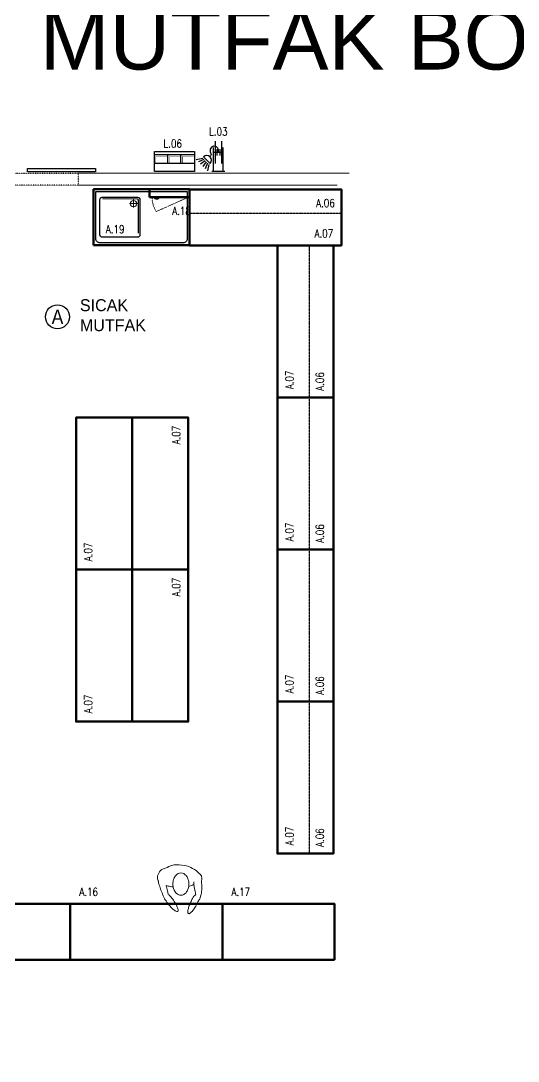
# Model space of a CAD drawing. Header units: millimetres. Extents: x 1443065 to 1517367, y 3763150 to 3779068.
# Drawn here: x 1447177 to 1447799, y 3769305 to 3770605 of the extents above; entities that cross this region are included whole.
import ezdxf
from ezdxf.enums import TextEntityAlignment as Align

# ---------------------------------------------------------------- set-up
doc = ezdxf.new("R2010")
doc.units = ezdxf.units.MM
doc.linetypes.add('BORDER', pattern=[1.75, 0.5, -0.25, 0.5, -0.25, 0, -0.25])
doc.linetypes.add('DOT', pattern=[0.25, 0, -0.25])
for name, color, linetype, lineweight in [('-DWG_ANA', 7, 'Continuous', 50), ('-DWG_ANA_1', 7, 'BORDER', 25), ('-DWG_DETAY1', 7, 'Continuous', 25), ('-DWG_DETAY2', 7, 'Continuous', 15), ('-DWG_DETAY4', 7, 'DOT', 18), ('DUVAR', 2, 'Continuous', 35), ('Duvar160', 52, 'Continuous', 20), ('KAPI', 32, 'Continuous', 25), ('MAHAL', 52, 'Continuous', 13), ('NO', 7, 'Continuous', 30), ('PENCERE', 134, 'Continuous', 25), ('PLAN', 253, 'Continuous', 15), ('TEFRIS', 165, 'Continuous', 15)]:
    doc.layers.add(name, color=color, linetype=linetype, lineweight=lineweight)
for name, color, linetype in [('BL-A', 1, 'Continuous'), ('BL-L', 190, 'Continuous'), ('m-TAR_duvar', 8, 'Continuous'), ('YAZI_BLM_1', 7, 'Continuous'), ('YAZI_BLM_2', 10, 'Continuous')]:
    doc.layers.add(name, color=color, linetype=linetype)
doc.styles.add('BLM_YAZI', font='stylu.ttf', dxfattribs={"width": 0.8})
doc.styles.add('ROMANS', font='romans.shx', dxfattribs={"width": 0.8})
doc.styles.get("Standard").update_dxf_attribs({"font": 'arial.ttf'})

# ---------------------------------------------------------------- blocks, each defined once
blk = doc.blocks.new('sürgü kapı')
at = {"layer": 'KAPI', "linetype": 'Continuous'}
for points in [[(3241.8, 6244), (3241.8, 6329), (3245.8, 6329), (3245.8, 6244), (3241.8, 6244)], [(3241.8, 6124), (3241.8, 6209), (3245.8, 6209), (3245.8, 6124), (3241.8, 6124)]]:
    blk.add_lwpolyline(points, dxfattribs=at)
at = {"layer": 'KAPI', "linetype": 'DOT'}
blk.add_lwpolyline([(3247.7, 6147.5), (3247.7, 6307.5), (3262.7, 6307.5), (3262.7, 6147.5), (3247.7, 6147.5)], dxfattribs=at)
blk = doc.blocks.new('jb-ta2')
at = {"layer": 'YAZI_BLM_1'}
blk.add_circle((0, 0), 15, dxfattribs=at)
at = {"layer": 'YAZI_BLM_1', "style": 'BLM_YAZI'}
for s, p in [('SICAK', (28, 7)), ('MUTFAK', (28, -18))]:
    blk.add_text(s, height=15, dxfattribs=at).set_placement(p)
at = {"layer": 'YAZI_BLM_2', "style": 'BLM_YAZI', "width": 0.9}
blk.add_text('A', height=18, dxfattribs=at).set_placement((0, 0), align=Align.MIDDLE)
blk = doc.blocks.new('T_190')
at = {"layer": '-DWG_ANA', "color": 0}
blk.add_lwpolyline([(0, 0), (190, 0), (190, -70), (0, -70)], close=True, dxfattribs=at)
blk = doc.blocks.new('TCN190')
at = {"layer": 'PLAN', "color": 0, "linetype": 'Continuous'}
blk.add_blockref('T_190', (0, 0), dxfattribs=at)
at = {"layer": 'NO', "linetype": 'Continuous', "style": 'ROMANS', "width": 0.8}
blk.add_attdef('NO', text='', height=10, dxfattribs=at).set_placement((168, -55), align=Align.MIDDLE)
blk = doc.blocks.new('RRN193')
at = {"layer": '-DWG_ANA_1', "color": 0}
blk.add_lwpolyline([(0, -30), (0, 0), (190, 0), (190, -30)], close=True, dxfattribs=at)
at = {"layer": 'NO', "linetype": 'Continuous', "style": 'ROMANS', "width": 0.8}
blk.add_attdef('NO', text='', height=10, dxfattribs=at).set_placement((170, -17), align=Align.MIDDLE)
blk = doc.blocks.new('ja-asci')
at = {"layer": 'TEFRIS', "color": 0}
for points in [[(29, 0.7, 0.159067), (29, 3, 0.194489), (27.4, 6.9, -0.054954), (22, 12, 0.031109), (13, 17, 0.053665), (1, 19, 0.129665), (-12, 17, -0.053595), (-21, 13, 0.179185), (-25.4, 6.9, 0.245641), (-26.2, 3.7, 0.177241), (-25.4, -0.9, 0.004459), (-25.2, -1.2, 0.056589)], [(28.7, -15.6, 0.025802), (29, -9, 0.025802), (28.7, -2.4, 0.01695), (29, 0.7, 0.072562)], [(-25.2, -1.2, 0.015854), (-24.8, -3.3, 0.025802), (-23, -9.6, 0.025802), (-20.6, -15.8, 0.021093), (-17.5, -23.2, 0.06405)], [(-15.5, -6.7, 0.034685), (-10.4, -8, 0.014414), (-6.7, -8.5, 0.043951)], [(-15.4, -7.1, 0.001701), (-15.5, -6.7, 0.035463)], [(-13.1, -17.5, 0.042174), (-13.7, -13.5, 0.025802), (-15.4, -7.1, 0.027662)], [(12.4, -8, 0.073138), (18.8, -5.5, 0.004095), (19.1, -5.4, 0.194489)], [(19, -5.3, 0.01482), (21.3, -16.6, 0.011315), (21.5, -18.1, 0.051514)], [(19.3, -2.4, 0.011523), (19.1, -5.4, 0.025802)], [(-17.4, -23.3, 0.025802), (-13.7, -28.8, 0.025802), (-9.5, -33.9, 0.035463), (-6, -37.1, 0.074651), (-2.2, -39.4, 0.26275), (-0.9, -39.2, 0.26275), (-0.4, -38, 0.074651), (-1.5, -33.7, 0.035463), (-3.7, -29.5, 0.025802), (-7.3, -24, 0.025802)], [(-7.3, -24, 0.025802), (-11.6, -18.9, 0.015298), (-13, -17.5, 0.074651)], [(16.1, -25.9, 0.025802), (13.4, -32, 0.035463), (12, -36.6, 0.074651), (11.7, -40.9, 0.26275), (12.5, -42, 0.26275), (13.8, -42, 0.074651), (17.1, -39.1, 0.035463), (20, -35.3, 0.025802), (23.2, -29.5, 0.019528), (25.3, -25, 0.035463)], [(21.5, -18.1, 0.03514), (19.3, -20.2, 0.025802), (16.1, -25.9, 0.025802)], [(25.3, -25, 0.20978), (26.2, -24.4, 0.036393), (28.7, -15.7, 0.019167)]]:
    blk.add_lwpolyline(points, format="xyb", dxfattribs=at)
blk.add_lwpolyline([(-7, -5, 0.072039), (-6.2, -10.5, 0.083339), (-4.1, -14.9, 0.106661), (-0.6, -18, 0.132138), (3, -19, 0.132138), (6.6, -18, 0.106661), (10.1, -14.9, 0.083339), (12.2, -10.5, 0.072039), (13, -5, 0.072039), (12.2, 0.5, 0.083339), (10.1, 4.9, 0.106661), (6.6, 8, 0.132138), (3, 9, 0.132138), (-0.6, 8, 0.106661), (-4.1, 4.9, 0.083339), (-6.2, 0.5, 0.072039)], format="xyb", close=True, dxfattribs=at)
blk = doc.blocks.new('1CC-GT15')
at = {"layer": '-DWG_ANA_1', "color": 0, "linetype": 'Continuous'}
for points in [[(-6, 0), (-6, -30)], [(6, 0), (6, -30)], [(-6, -24), (6, -24)]]:
    blk.add_lwpolyline(points, dxfattribs=at)
at = {"layer": '-DWG_DETAY1', "color": 0}
for points in [[(-8, 0), (8, 0)], [(-4, -38), (-4, -10)], [(4, -38), (4, -10)], [(18.7, -18.5), (10.2, -10)], [(12, -9.1), (13.7, -0.8)], [(13.6, -10.6), (16.5, -3.6)], [(15.1, -12.1), (19.3, -6.5)], [(16.6, -13.6), (22.2, -9.3)], [(18.1, -15.1), (25, -12.1)], [(-2, -28), (-2, -20)], [(2, -28), (2, -20)], [(19.6, -16.6), (27.9, -14.9)]]:
    blk.add_lwpolyline(points, dxfattribs=at)
blk.add_arc((14.4, -14.3), 6, 135.1651, 315.1651, dxfattribs=at)
blk.add_spline([(0, -24), (0.6, -29.4), (5.1, -31.7), (8.6, -30.5), (10.2, -24.8), (9.3, -20.4), (10.8, -18.7)], degree=3, dxfattribs=at)
at = {"layer": 'NO', "linetype": 'Continuous', "style": 'ROMANS', "width": 0.8}
blk.add_attdef('NO', text='', height=10, dxfattribs=at).set_placement((0, -50), align=Align.MIDDLE)
blk = doc.blocks.new('KTN140')
at = {"layer": '-DWG_ANA', "color": 0}
blk.add_lwpolyline([(0, 0), (140, 0), (140, -70), (0, -70)], close=True, dxfattribs=at)
at = {"layer": 'NO', "linetype": 'Continuous', "style": 'ROMANS', "width": 0.8}
blk.add_attdef('NO', text='', height=10, dxfattribs=at).set_placement((117, -85), align=Align.MIDDLE)
blk = doc.blocks.new('ktn190')
at = {"layer": '-DWG_ANA', "color": 0}
blk.add_lwpolyline([(0, 0), (190, 0), (190, -70), (0, -70)], close=True, dxfattribs=at)
at = {"layer": 'NO', "linetype": 'Continuous', "style": 'ROMANS', "width": 0.8}
blk.add_attdef('NO', text='', height=10, dxfattribs=at).set_placement((167, -85), align=Align.MIDDLE)
blk = doc.blocks.new('1YB-GBM')
at = {"layer": '-DWG_DETAY1', "color": 0}
blk.add_lwpolyline([(0, -25), (0, 0), (50, 0), (50, -25)], close=True, dxfattribs=at)
for points in [[(0, -10), (50, -10)], [(17, -10), (17, -21)], [(33, -10), (33, -21)], [(0, -21), (50, -21)]]:
    blk.add_lwpolyline(points, dxfattribs=at)
at = {"layer": '-DWG_DETAY2', "color": 0, "const_width": 0.5}
for points in [[(15, -11), (15, -19), (1, -19)], [(31, -11), (31, -19), (18, -19)], [(48, -11), (48, -19), (34, -19)]]:
    blk.add_lwpolyline(points, dxfattribs=at)
at = {"layer": 'NO', "linetype": 'Continuous', "style": 'ROMANS', "width": 0.8}
blk.add_attdef('NO', text='', height=10, dxfattribs=at).set_placement((27, -35), align=Align.MIDDLE)
blk = doc.blocks.new('EK_55L')
at = {"layer": '-DWG_DETAY1', "color": 0}
blk.add_lwpolyline([(-22, -7), (22, -7, -0.414214), (25, -10), (25, -54, -0.414214), (22, -57), (-22, -57, -0.414214), (-25, -54), (-25, -10, -0.414214)], format="xyb", close=True, dxfattribs=at)
at = {"layer": '-DWG_DETAY2', "color": 0, "const_width": 1.5}
blk.add_lwpolyline([(20, -9), (-21, -9, 0.414214), (-23, -11), (-23, -54)], format="xyb", dxfattribs=at)
at = {"layer": '-DWG_DETAY2', "color": 0}
for points in [[(-17, -10), (-17, -20)], [(-22, -15), (-12, -15)]]:
    blk.add_lwpolyline(points, dxfattribs=at)
blk.add_circle((-17, -15), 4, dxfattribs=at)
blk = doc.blocks.new('E_120')
at = {"layer": '-DWG_ANA', "color": 0}
blk.add_lwpolyline([(0, -70), (0, 0), (120, 0), (120, -70)], close=True, dxfattribs=at)
at = {"layer": '-DWG_DETAY1', "color": 0}
blk.add_lwpolyline([(3, -62), (3, -3), (117, -3), (117, -62, -0.414214), (112, -67), (8, -67, -0.414214)], format="xyb", close=True, dxfattribs=at)
blk = doc.blocks.new('E1N120L')
at = {"layer": '-DWG_DETAY1', "color": 0, "const_width": 0.1}
for points in [[(65, -15), (110, -15, -0.36819)], [(65, -20), (110, -20, -0.36819)], [(65, -25), (110, -25, -0.36819)], [(65, -30), (110, -30, -0.36819)], [(65, -35), (110, -35, -0.36819)], [(65, -40), (110, -40, -0.36819)], [(65, -45), (110, -45, -0.36819)], [(65, -50), (110, -50, -0.36819)], [(65, -55), (110, -55, -0.36819)]]:
    blk.add_lwpolyline(points, format="xyb", dxfattribs=at)
at = {"layer": '-DWG_DETAY1', "color": 0, "linetype": 'Continuous', "rotation": 270}
blk.add_blockref('EK_55L', (65, -35), dxfattribs=at)
at = {"layer": 'PLAN', "color": 0, "linetype": 'Continuous'}
blk.add_blockref('E_120', (0, 0), dxfattribs=at)
at = {"layer": 'NO', "linetype": 'Continuous', "style": 'ROMANS', "width": 0.8}
blk.add_attdef('NO', text='', height=10, dxfattribs=at).set_placement((27, -50), align=Align.MIDDLE)
blk = doc.blocks.new('RBS100')
at = {"layer": '-DWG_ANA', "color": 0}
blk.add_lwpolyline([(0, -10), (0, 0), (0, 0), (50, 0), (50, -10), (0, -10)], close=True, dxfattribs=at)
at = {"layer": '-DWG_DETAY1', "color": 0, "linetype": 'Continuous'}
blk.add_arc((9, -7), 5, 216.8699, 323.1301, dxfattribs=at)
at = {"layer": '-DWG_DETAY4', "color": 0}
blk.add_lwpolyline([(47.9, -10.3), (8.4, -27.9, -0.123216), (3, -10, -0.167461)], format="xyb", dxfattribs=at)
at = {"layer": 'NO', "color": 0, "invisible_edges": 14}
blk.add_3dface([(14, -10, 1), (34, -10, 1), (34, -40, 1), (14, -40, 1)], dxfattribs=at)
at = {"layer": 'NO', "linetype": 'Continuous', "style": 'ROMANS', "width": 0.8}
blk.add_attdef('NO', text='', height=10, dxfattribs=at).set_placement((40, -27), align=Align.MIDDLE)

msp = doc.modelspace()

# ---------------------------------------------------------------- hatches: boundary and pattern name
at = {"layer": 'm-TAR_duvar'}
h = msp.add_hatch(dxfattribs=at)
h.set_pattern_fill('ANSI33', color=256, scale=2)
h.set_pattern_definition([(45, (27620.463, -87954.953), (-8.98025612, 8.98025612), []), (45, (27629.443, -87954.953), (-8.98025612, 8.98025612), [6.35, -3.175])])
h.paths.add_polyline_path([(1454794.4, 3768891.3), (1454777.3, 3769060.2), (1454740.2, 3769225), (1454678.9, 3769382.6), (1454596.9, 3769530.2), (1454495.4, 3769665), (1454375.9, 3769783.5), (1454239.7, 3769884.9), (1454091.6, 3769966), (1453859.6, 3770075.2), (1453406.1, 3770314.5), (1453184.7, 3770444.6), (1451717, 3771328.6), (1451249.5, 3771588), (1451035.3, 3771685.5), (1450763.6, 3771809), (1450409.2, 3771939.6), (1448897.8, 3772143), (1447435.3, 3772002.7), (1445092.3, 3771120.2), (1445146.3, 3764847.1), (1454849.9, 3764847.1)])
h.paths.add_polyline_path([(1445186, 3764887.1), (1445132.6, 3771092.6), (1447444.4, 3771963.4), (1448897.1, 3772102.8), (1450399.5, 3771900.6), (1450748.4, 3771772), (1451018.7, 3771649), (1451231.5, 3771552.3), (1451697, 3771294), (1453164.3, 3770410.2), (1453386.6, 3770279.6), (1453841.7, 3770039.4), (1454073.5, 3769930.3), (1454218, 3769851.2), (1454349.7, 3769753.1), (1454465.2, 3769638.7), (1454563.3, 3769508.3), (1454642.6, 3769365.5), (1454701.8, 3769213.3), (1454737.7, 3769053.8), (1454754.5, 3768889), (1454809.3, 3764887.1)], flags=16)
h.paths.add_polyline_path([(1452002.3, 3765847.1), (1451882.3, 3765847.1), (1451882.3, 3765967.1), (1452002.3, 3765967.1)], flags=0)
h.paths.add_polyline_path([(1452782.4, 3765847.1), (1452782.4, 3765967.1), (1452902.4, 3765967.1), (1452902.4, 3765847.1)], flags=0)
h.paths.add_polyline_path([(1451282.3, 3765847.1), (1451162.3, 3765847.1), (1451162.3, 3765967.1), (1451282.3, 3765967.1)], flags=0)
h.paths.add_polyline_path([(1452002.4, 3766436.6), (1451902.4, 3766436.6), (1451902.4, 3766536.6), (1451902.5, 3766671), (1451282.4, 3766671), (1451282.4, 3766536.6), (1451282.4, 3766436.6), (1451182.4, 3766436.6), (1451182.4, 3766536.6), (1451227.4, 3766536.6), (1451227.4, 3766716), (1451912.5, 3766716), (1451912.5, 3766726), (1451957.5, 3766726), (1451957.5, 3766716), (1451957.5, 3766536.6), (1452002.4, 3766536.6)], flags=0)
h.paths.add_polyline_path([(1453715.4, 3765317.1), (1453715.4, 3765377.1), (1453775.4, 3765377.1), (1453775.4, 3765317.1)], flags=0)
h.paths.add_polyline_path([(1452782.4, 3766436.6), (1452782.4, 3766556.6), (1452902.4, 3766556.6), (1452902.4, 3766436.6)], flags=0)
h.paths.add_polyline_path([(1453675.3, 3765847.1), (1453675.3, 3765947.1), (1453775.3, 3765947.1), (1453775.3, 3765847.1)], flags=0)
h.paths.add_polyline_path([(1451957.5, 3766816), (1451912.5, 3766816), (1451912.5, 3767203.2), (1451227.4, 3767203.2), (1451227.4, 3767446.6), (1451287.4, 3767446.6), (1451287.4, 3767406.6), (1451267.4, 3767406.6), (1451267.4, 3767243.3), (1451917.5, 3767243.3), (1451917.5, 3767406.6), (1451897.5, 3767406.6), (1451897.5, 3767446.6), (1451957.5, 3767446.6), (1451957.5, 3767203.2)], flags=0)
h.paths.add_polyline_path([(1450402.4, 3765847.1), (1450282.4, 3765847.1), (1450282.4, 3765967.1), (1450402.4, 3765967.1)], flags=0)
h.paths.add_polyline_path([(1450272.2, 3765847.1), (1450172.2, 3765847.1), (1450172.2, 3765947.1), (1450272.2, 3765947.1)], flags=0)
h.paths.add_polyline_path([(1454209.8, 3765317.1), (1454209.8, 3765377.1), (1454269.8, 3765377.1), (1454269.8, 3765317.1)], flags=0)
h.paths.add_polyline_path([(1453675.3, 3766436.6), (1453675.3, 3766536.6), (1453775.3, 3766536.6), (1453775.3, 3766436.6)], flags=0)
h.paths.add_polyline_path([(1454209.8, 3765847.1), (1454209.8, 3765907.1), (1454269.8, 3765907.1), (1454269.8, 3765847.1)], flags=0)
h.paths.add_polyline_path([(1450402.4, 3766436.6), (1450282.4, 3766436.6), (1450282.4, 3766556.6), (1450402.4, 3766556.6)], flags=0)
h.paths.add_polyline_path([(1452782.4, 3767196.6), (1452782.4, 3767316.6), (1452902.4, 3767316.6), (1452902.4, 3767196.6)], flags=0)
h.paths.add_polyline_path([(1450272.4, 3766436.6), (1450172.4, 3766436.6), (1450172.4, 3766536.6), (1450272.4, 3766536.6)], flags=0)
h.paths.add_polyline_path([(1449584.1, 3765847.1), (1449484.1, 3765847.1), (1449484.1, 3765947.1), (1449584.1, 3765947.1)], flags=0)
h.paths.add_polyline_path([(1453675.3, 3767196.6), (1453675.3, 3767296.6), (1453775.3, 3767296.6), (1453775.3, 3767196.6)], flags=0)
h.paths.add_polyline_path([(1450402.4, 3767196.6), (1450282.4, 3767196.6), (1450282.4, 3767316.6), (1450402.4, 3767316.6)], flags=0)
h.paths.add_polyline_path([(1450272.4, 3767196.6), (1450172.4, 3767196.6), (1450172.4, 3767296.6), (1450272.4, 3767296.6)], flags=0)
h.paths.add_polyline_path([(1451957.5, 3767847.6), (1451897.5, 3767847.6), (1451897.5, 3767887.6), (1451917.5, 3767887.6), (1451917.5, 3768050.8), (1451267.4, 3768050.8), (1451267.4, 3767887.6), (1451287.4, 3767887.6), (1451287.4, 3767847.6), (1451227.4, 3767847.6), (1451227.4, 3768091), (1451912.5, 3768091), (1451912.5, 3768477.2), (1451957.5, 3768477.2), (1451957.5, 3768091)], flags=0)
h.paths.add_polyline_path([(1449584.1, 3766436.6), (1449484.1, 3766436.6), (1449484.1, 3766536.6), (1449584.1, 3766536.6)], flags=0)
h.paths.add_polyline_path([(1452782.4, 3767976.6), (1452782.4, 3768096.6), (1452902.4, 3768096.6), (1452902.4, 3767976.6)], flags=0)
h.paths.add_polyline_path([(1453675.3, 3767996.6), (1453675.3, 3768096.6), (1453775.3, 3768096.6), (1453775.3, 3767996.6)], flags=0)
h.paths.add_polyline_path([(1448737.7, 3765847.1), (1448577.7, 3765847.1), (1448577.7, 3765947.1), (1448692.7, 3765947.1), (1448692.7, 3766436.6), (1448577.7, 3766436.6), (1448577.7, 3766536.6), (1448737.7, 3766536.6), (1448737.7, 3766436.6), (1448737.7, 3765947.1)], flags=0)
h.paths.add_polyline_path([(1450402.4, 3767976.6), (1450282.4, 3767976.6), (1450282.4, 3768096.6), (1450402.4, 3768096.6)], flags=0)
h.paths.add_polyline_path([(1450272.4, 3767996.6), (1450172.4, 3767996.6), (1450172.4, 3768096.6), (1450272.4, 3768096.6)], flags=0)
h.paths.add_polyline_path([(1451957.5, 3768567.2), (1451912.5, 3768567.2), (1451912.5, 3768577.2), (1451227.4, 3768577.2), (1451227.4, 3768756.6), (1451172.4, 3768756.6), (1451172.4, 3768856.6), (1451282.4, 3768856.6), (1451282.4, 3768756.6), (1451282.4, 3768622.2), (1451902.5, 3768622.2), (1451902.5, 3768756.6), (1451902.4, 3768756.6), (1451902.4, 3768856.6), (1452002.4, 3768856.6), (1452002.4, 3768756.6), (1451957.5, 3768756.6), (1451957.5, 3768577.2)], flags=0)
h.paths.add_polyline_path([(1452002.4, 3768756.6), (1451902.4, 3768756.6), (1451902.4, 3768856.6), (1452002.4, 3768856.6)], flags=0)
h.paths.add_polyline_path([(1452782.4, 3768736.6), (1452782.4, 3768856.6), (1452902.4, 3768856.6), (1452902.4, 3768736.6)], flags=0)
h.paths.add_polyline_path([(1448737.7, 3767196.6), (1448577.7, 3767196.6), (1448577.7, 3767296.6), (1448737.7, 3767296.6)], flags=0)
h.paths.add_polyline_path([(1453675.3, 3768756.6), (1453675.3, 3768856.6), (1453775.3, 3768856.6), (1453775.3, 3768756.6)], flags=0)
h.paths.add_polyline_path([(1450402.4, 3768736.6), (1450282.4, 3768736.6), (1450282.4, 3768856.6), (1450402.4, 3768856.6)], flags=0)
h.paths.add_polyline_path([(1447937.7, 3765847.1), (1447837.7, 3765847.1), (1447837.7, 3765947.1), (1447937.7, 3765947.1)], flags=0)
h.paths.add_polyline_path([(1450272.4, 3768756.6), (1450172.4, 3768756.6), (1450172.4, 3768856.6), (1450272.4, 3768856.6)], flags=0)
h.paths.add_polyline_path([(1453744.5, 3768902.5), (1453693.1, 3768933.4), (1453724, 3768984.9), (1453775.4, 3768954)], flags=0)
h.paths.add_polyline_path([(1452002.4, 3769327.1), (1451882.4, 3769327.1), (1451882.4, 3769447.1), (1452002.4, 3769447.1)], flags=0)
h.paths.add_polyline_path([(1447937.7, 3766436.6), (1447837.7, 3766436.6), (1447837.7, 3766536.6), (1447937.7, 3766536.6)], flags=0)
h.paths.add_polyline_path([(1451282.4, 3769327.1), (1451162.4, 3769327.1), (1451162.4, 3769447.1), (1451282.4, 3769447.1)], flags=0)
h.paths.add_polyline_path([(1448737.7, 3767996.6), (1448577.7, 3767996.6), (1448577.7, 3768096.6), (1448737.7, 3768096.6)], flags=0)
h.paths.add_polyline_path([(1449584.1, 3768756.6), (1449484.1, 3768756.6), (1449484.1, 3768856.6), (1449584.1, 3768856.6)], flags=0)
h.paths.add_polyline_path([(1450402.4, 3769327.1), (1450282.4, 3769327.1), (1450282.4, 3769447.1), (1450402.4, 3769447.1)], flags=0)
h.paths.add_polyline_path([(1447937.7, 3767196.6), (1447837.7, 3767196.6), (1447837.7, 3767296.6), (1447937.7, 3767296.6)], flags=0)
h.paths.add_polyline_path([(1450272.4, 3769347.1), (1450172.4, 3769347.1), (1450172.4, 3769447.1), (1450272.4, 3769447.1)], flags=0)
h.paths.add_polyline_path([(1448737.7, 3768676.6), (1448637.7, 3768676.6), (1448637.7, 3768856.6), (1448737.7, 3768856.6)], flags=0)
h.paths.add_polyline_path([(1449584.1, 3769347.1), (1449484.1, 3769347.1), (1449484.1, 3769447.1), (1449584.1, 3769447.1)], flags=0)
h.paths.add_polyline_path([(1447037.7, 3765847.1), (1446937.7, 3765847.1), (1446937.7, 3765947.1), (1447037.7, 3765947.1)], flags=0)
h.paths.add_polyline_path([(1447937.7, 3767996.6), (1447837.7, 3767996.6), (1447837.7, 3768096.6), (1447937.7, 3768096.6)], flags=0)
h.paths.add_polyline_path([(1447037.7, 3766436.6), (1446937.7, 3766436.6), (1446937.7, 3766536.6), (1447037.7, 3766536.6)], flags=0)
h.paths.add_polyline_path([(1451282.4, 3770304.3), (1451182.4, 3770304.3), (1451182.4, 3770444.3), (1451212.4, 3770486.3), (1451322.4, 3770421.3)], flags=0)
h.paths.add_polyline_path([(1447037.7, 3767196.6), (1446937.7, 3767196.6), (1446937.7, 3767296.6), (1447037.7, 3767296.6)], flags=0)
h.paths.add_polyline_path([(1448737.7, 3769347.1), (1448637.7, 3769347.1), (1448637.7, 3769447.1), (1448737.7, 3769447.1)], flags=0)
h.paths.add_polyline_path([(1447937.7, 3768756.6), (1447837.7, 3768756.6), (1447837.7, 3768856.6), (1447937.7, 3768856.6)], flags=0)
h.paths.add_polyline_path([(1450382.4, 3770315.6), (1450282.4, 3770315.6), (1450282.4, 3770415.6), (1450382.4, 3770415.6)], flags=0)
h.paths.add_polyline_path([(1450272.4, 3770315.6), (1450172.4, 3770315.6), (1450172.4, 3770415.6), (1450272.4, 3770415.6)], flags=0)
h.paths.add_polyline_path([(1446297.7, 3765847.1), (1446137.7, 3765847.1), (1446137.7, 3765947.1), (1446137.7, 3766436.6), (1446137.7, 3766536.6), (1446137.7, 3767196.6), (1446137.7, 3767296.6), (1446137.7, 3767996.6), (1446137.7, 3768096.6), (1446297.7, 3768096.6), (1446297.7, 3767996.6), (1446167.7, 3767996.6), (1446167.7, 3767296.6), (1446297.7, 3767296.6), (1446297.7, 3767196.6), (1446167.7, 3767196.6), (1446167.7, 3766536.6), (1446297.7, 3766536.6), (1446297.7, 3766436.6), (1446182.7, 3766436.6), (1446182.7, 3765947.1), (1446297.7, 3765947.1)], flags=0)
h.paths.add_polyline_path([(1447037.7, 3767996.6), (1446937.7, 3767996.6), (1446937.7, 3768096.6), (1447037.7, 3768096.6)], flags=0)
h.paths.add_polyline_path([(1449584.1, 3770315.6), (1449484.1, 3770315.6), (1449484.1, 3770415.6), (1449584.1, 3770415.6)], flags=0)
h.paths.add_polyline_path([(1447937.7, 3769347.1), (1447837.7, 3769347.1), (1447837.7, 3769447.1), (1447937.7, 3769447.1)], flags=0)
h.paths.add_polyline_path([(1450382.4, 3770936.7), (1450282.4, 3770936.7), (1450282.4, 3771036.7), (1450382.4, 3771036.7)], flags=0)
h.paths.add_polyline_path([(1450272.4, 3770936.7), (1450172.4, 3770936.7), (1450172.4, 3771036.7), (1450272.4, 3771036.7)], flags=0)
h.paths.add_polyline_path([(1447037.7, 3768756.6), (1446937.7, 3768756.6), (1446937.7, 3768811.6), (1446237.7, 3768811.6), (1446237.7, 3768676.6), (1446137.7, 3768676.6), (1446137.7, 3768856.6), (1446237.7, 3768856.6), (1446937.7, 3768856.6), (1447037.7, 3768856.6)], flags=0)
h.paths.add_polyline_path([(1448737.7, 3770315.6), (1448637.7, 3770315.6), (1448637.7, 3770415.6), (1448737.7, 3770415.6)], flags=0)
h.paths.add_polyline_path([(1449584.1, 3770936.7), (1449484.1, 3770936.7), (1449484.1, 3771036.7), (1449584.1, 3771036.7)], flags=0)
h.paths.add_polyline_path([(1447037.7, 3769347.1), (1446937.7, 3769347.1), (1446937.7, 3769447.1), (1447037.7, 3769447.1)], flags=0)
h.paths.add_polyline_path([(1447937.7, 3770315.6), (1447837.7, 3770315.6), (1447837.7, 3770415.6), (1447937.7, 3770415.6)], flags=0)
h.paths.add_polyline_path([(1448737.7, 3770936.7), (1448637.7, 3770936.7), (1448637.7, 3771036.7), (1448737.7, 3771036.7)], flags=0)
h.paths.add_polyline_path([(1447937.7, 3770936.7), (1447837.7, 3770936.7), (1447837.7, 3770994.8), (1447050.8, 3770749.4), (1446602.7, 3770578.5), (1446587.7, 3770615.6), (1447037.7, 3770787.2), (1447837.7, 3771036.7), (1447837.7, 3771036.7), (1447937.7, 3771036.7)], flags=0)
h.paths.add_polyline_path([(1446237.7, 3769347.1), (1446137.7, 3769347.1), (1446137.7, 3769447.1), (1446237.7, 3769447.1)], flags=0)
h.paths.add_polyline_path([(1447037.7, 3770315.6), (1446937.7, 3770315.6), (1446937.7, 3770415.6), (1447037.7, 3770415.6)], flags=0)
h.paths.add_polyline_path([(1448660, 3771597.8), (1447860.1, 3771521.2), (1447552.7, 3771491.7), (1447491.4, 3771468.2), (1447044.9, 3771300), (1446969.9, 3771271.8), (1446669.6, 3771158.6), (1446594.8, 3771130.5), (1446580.7, 3771167.9), (1446655.5, 3771196.1), (1446955.9, 3771309.2), (1447030.7, 3771337.4), (1447477, 3771505.5), (1447543.4, 3771531), (1447856.3, 3771561), (1448656.3, 3771637.6), (1448735.8, 3771645.3), (1448739.6, 3771605.5)], flags=0)
h.paths.add_polyline_path([(1446237.7, 3770315.6), (1446137.7, 3770315.6), (1446137.7, 3770415.6), (1446237.7, 3770415.6)], flags=0)
h.paths.add_polyline_path([(1445658.5, 3770330.6), (1445618.5, 3770330.6), (1445618.5, 3770415.6), (1445658.5, 3770415.6)], flags=0)
h.paths.add_polyline_path([(1446219.6, 3770989.2), (1446144.8, 3770961), (1446130.7, 3770998.4), (1446205.5, 3771026.6)], flags=0)
h.paths.add_polyline_path([(1445658, 3770633.3), (1445618, 3770633.3), (1445618, 3770676.3), (1445622.2, 3770719), (1445637.3, 3770759.3), (1445660.3, 3770795.7), (1445690.2, 3770826.7), (1445725.7, 3770851), (1445765.4, 3770867.7), (1445808, 3770875.8), (1445821, 3770837.3), (1445785.5, 3770830.1), (1445752.2, 3770815.9), (1445722.3, 3770795.4), (1445697, 3770769.4), (1445677.2, 3770739), (1445663.8, 3770705.3), (1445659, 3770670.8)], flags=0)

# ---------------------------------------------------------------- linework, layer by layer
at = {"layer": 'Duvar160', "linetype": 'Continuous'}
for p, q in [((1447587.6, 3770414.7), (1447249, 3770414.7)), ((1447572.6, 3770399.7), (1447249, 3770399.7))]:
    msp.add_line(p, q, dxfattribs=at)

# ---------------------------------------------------------------- block references
at = {"layer": 'BL-A'}
for name, p, values in [('E1N120L', (1447268.1, 3770394.7), {'NO': 'A.19'}), ('RBS100', (1447338.1, 3770394.7), {'NO': 'A.18'})]:
    msp.add_blockref(name, p, dxfattribs=at).add_auto_attribs(values)
at = {"layer": 'BL-A', "linetype": 'Continuous'}
for name, values in [('TCN190', {'NO': 'A.07'}), ('RRN193', {'NO': 'A.06'})]:
    msp.add_blockref(name, (1447387.9, 3770394.4), dxfattribs=at).add_auto_attribs(values)
ref = msp.add_blockref('TCN190', (1447567.9, 3770324.4), dxfattribs=dict(at, rotation=270))
ref.add_attrib('NO', 'A.07', dxfattribs={"layer": 'NO', "linetype": 'Continuous', "height": 10, "rotation": 90, "style": 'ROMANS', "width": 0.8}).set_placement((1447512.9, 3770156.4), align=Align.MIDDLE)
ref = msp.add_blockref('RRN193', (1447567.9, 3770324.4), dxfattribs=dict(at, rotation=270))
ref.add_attrib('NO', 'A.06', dxfattribs={"layer": 'NO', "linetype": 'Continuous', "height": 10, "rotation": 90, "style": 'ROMANS', "width": 0.8}).set_placement((1447550.9, 3770154.4), align=Align.MIDDLE)
ref = msp.add_blockref('TCN190', (1447567.9, 3770134.4), dxfattribs=dict(at, rotation=270))
ref.add_attrib('NO', 'A.07', dxfattribs={"layer": 'NO', "linetype": 'Continuous', "height": 10, "rotation": 90, "style": 'ROMANS', "width": 0.8}).set_placement((1447512.9, 3769966.4), align=Align.MIDDLE)
ref = msp.add_blockref('RRN193', (1447567.9, 3770134.4), dxfattribs=dict(at, rotation=270))
ref.add_attrib('NO', 'A.06', dxfattribs={"layer": 'NO', "linetype": 'Continuous', "height": 10, "rotation": 90, "style": 'ROMANS', "width": 0.8}).set_placement((1447550.9, 3769964.4), align=Align.MIDDLE)
ref = msp.add_blockref('TCN190', (1447316.4, 3770109.4), dxfattribs=dict(at, rotation=270))
ref.add_attrib('NO', 'A.07', dxfattribs={"layer": 'NO', "linetype": 'Continuous', "height": 10, "rotation": 90, "style": 'ROMANS', "width": 0.8}).set_placement((1447261.4, 3769941.4), align=Align.MIDDLE)
at = {"layer": 'BL-A', "linetype": 'Continuous', "rotation": 90}
for p in [(1447316.5, 3769919.4), (1447316.5, 3769729.4)]:
    msp.add_blockref('TCN190', p, dxfattribs=at).add_auto_attribs({'NO': 'A.07'})
at = {"layer": 'BL-A', "linetype": 'Continuous'}
ref = msp.add_blockref('TCN190', (1447567.9, 3769944.4), dxfattribs=dict(at, rotation=270))
ref.add_attrib('NO', 'A.07', dxfattribs={"layer": 'NO', "linetype": 'Continuous', "height": 10, "rotation": 90, "style": 'ROMANS', "width": 0.8}).set_placement((1447512.9, 3769776.4), align=Align.MIDDLE)
ref = msp.add_blockref('RRN193', (1447567.9, 3769944.4), dxfattribs=dict(at, rotation=270))
ref.add_attrib('NO', 'A.06', dxfattribs={"layer": 'NO', "linetype": 'Continuous', "height": 10, "rotation": 90, "style": 'ROMANS', "width": 0.8}).set_placement((1447550.9, 3769774.4), align=Align.MIDDLE)
ref = msp.add_blockref('TCN190', (1447316.4, 3769919.4), dxfattribs=dict(at, rotation=270))
ref.add_attrib('NO', 'A.07', dxfattribs={"layer": 'NO', "linetype": 'Continuous', "height": 10, "rotation": 90, "style": 'ROMANS', "width": 0.8}).set_placement((1447261.4, 3769751.4), align=Align.MIDDLE)
ref = msp.add_blockref('TCN190', (1447567.9, 3769754.4), dxfattribs=dict(at, rotation=270))
ref.add_attrib('NO', 'A.07', dxfattribs={"layer": 'NO', "linetype": 'Continuous', "height": 10, "rotation": 90, "style": 'ROMANS', "width": 0.8}).set_placement((1447512.9, 3769586.4), align=Align.MIDDLE)
ref = msp.add_blockref('RRN193', (1447567.9, 3769754.4), dxfattribs=dict(at, rotation=270))
ref.add_attrib('NO', 'A.06', dxfattribs={"layer": 'NO', "linetype": 'Continuous', "height": 10, "rotation": 90, "style": 'ROMANS', "width": 0.8}).set_placement((1447550.9, 3769584.4), align=Align.MIDDLE)
at = {"layer": 'BL-A'}
ref = msp.add_blockref('ktn190', (1447239.1, 3769431.7), dxfattribs=dict(at, rotation=180))
ref.add_attrib('NO', 'A.16', dxfattribs={"layer": 'NO', "linetype": 'Continuous', "height": 10, "style": 'ROMANS', "width": 0.8}).set_placement((1447072.1, 3769516.7), align=Align.MIDDLE)
ref = msp.add_blockref('ktn190', (1447429.1, 3769431.7), dxfattribs=dict(at, rotation=180))
ref.add_attrib('NO', 'A.16', dxfattribs={"layer": 'NO', "linetype": 'Continuous', "height": 10, "style": 'ROMANS', "width": 0.8}).set_placement((1447262.1, 3769516.7), align=Align.MIDDLE)
ref = msp.add_blockref('KTN140', (1447569.1, 3769431.7), dxfattribs=dict(at, rotation=180))
ref.add_attrib('NO', 'A.17', dxfattribs={"layer": 'NO', "linetype": 'Continuous', "height": 10, "style": 'ROMANS', "width": 0.8}).set_placement((1447452.1, 3769516.7), align=Align.MIDDLE)
at = {"layer": 'BL-L'}
ref = msp.add_blockref('1CC-GT15', (1447424.1, 3770416.7), dxfattribs=dict(at, rotation=180))
ref.add_attrib('NO', 'L.03', dxfattribs={"layer": 'NO', "linetype": 'Continuous', "height": 10, "style": 'ROMANS', "width": 0.8}).set_placement((1447424.1, 3770466.7), align=Align.MIDDLE)
ref = msp.add_blockref('1YB-GBM', (1447394.1, 3770416.7), dxfattribs=dict(at, rotation=180))
ref.add_attrib('NO', 'L.06', dxfattribs={"layer": 'NO', "linetype": 'Continuous', "height": 10, "style": 'ROMANS', "width": 0.8}).set_placement((1447367.1, 3770451.7), align=Align.MIDDLE)
at = {"layer": 'DUVAR', "linetype": 'Continuous'}
msp.add_blockref('jb-ta2', (1447223.1, 3770235.3), dxfattribs=at)
at = {"layer": 'KAPI', "linetype": 'Continuous', "rotation": 270}
msp.add_blockref('sürgü kapı', (1440941.5, 3773662.4), dxfattribs=at)
at = {"layer": 'PENCERE', "linetype": 'Continuous'}
msp.add_blockref('ja-asci', (1447374.3, 3769531.4), dxfattribs=at)

# ---------------------------------------------------------------- texts
at = {"layer": 'MAHAL', "insert": (1447200.9, 3770543.2), "char_height": 75, "width": 1932.919, "attachment_point": 7}
msp.add_mtext('{\\f@Arial Unicode MS|b0|i0|c162|p34;MUTFAK BÖLÜMÜ}', dxfattribs=at)

doc.saveas('drawing.dxf')
